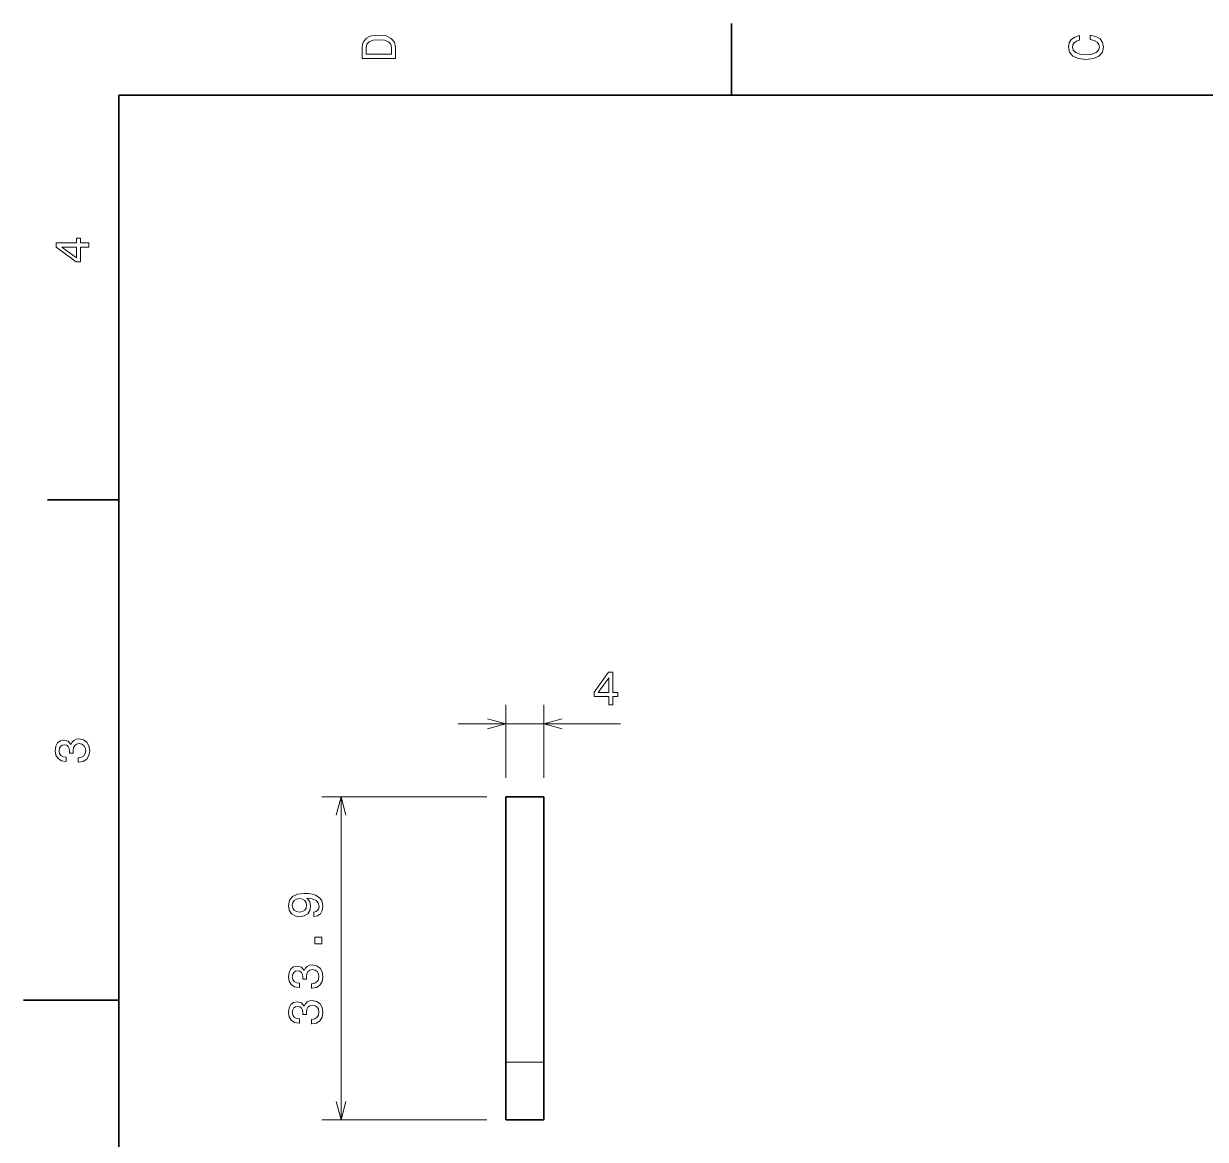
# Model space of a CAD drawing. Extents: x 0 to 297, y 0 to 210.
# Drawn here: x 0 to 124, y 90.4 to 207.5 of the extents above; entities that cross this region are included whole.
import ezdxf

# ---------------------------------------------------------------- set-up
doc = ezdxf.new("R2010")
doc.units = 0

msp = doc.modelspace()

# ---------------------------------------------------------------- linework, layer by layer
at = {"color": 7, "lineweight": 35, "ltscale": 0.1875}
for p, q in [((74.300003, 200), (74.300003, 207.5)), ((10, 157.5), (2.5, 157.5))]:
    msp.add_line(p, q, dxfattribs=at)
at = {"color": 7, "lineweight": 35}
for p, q in [((287, 200), (10, 200)), ((10, 200), (10, 10)), ((50.598808, 126.34314), (50.598808, 98.494766)), ((54.598808, 126.34314), (54.598808, 98.494766))]:
    msp.add_line(p, q, dxfattribs=at)
at = {"color": 7, "lineweight": 13, "ltscale": 0.191651}
for p, q in [((50.598808, 128.34314), (50.598808, 136.009186)), ((54.598808, 128.34314), (54.598808, 136.009186))]:
    msp.add_line(p, q, dxfattribs=at)
at = {"color": 7, "lineweight": 13, "ltscale": 0.425901}
msp.add_line((45.598808, 134.009186), (62.63483, 134.009186), dxfattribs=at)
at = {"color": 7, "lineweight": 13, "ltscale": 0.43227}
for p, q in [((48.598808, 126.34314), (31.308008, 126.34314)), ((48.598808, 92.441025), (31.308008, 92.441025))]:
    msp.add_line(p, q, dxfattribs=at)
at = {"color": 7, "lineweight": 13}
msp.add_line((33.30801, 92.441025), (33.30801, 126.34314), dxfattribs=at)
at = {"color": 7, "lineweight": 35, "ltscale": 0.1}
for p, q in [((50.598808, 126.34314), (54.598808, 126.34314)), ((54.598808, 92.441025), (50.598808, 92.441025))]:
    msp.add_line(p, q, dxfattribs=at)
at = {"color": 7, "lineweight": 35, "ltscale": 0.25}
msp.add_line((10, 105), (0, 105), dxfattribs=at)
at = {"color": 7, "lineweight": 13, "ltscale": 0.1}
msp.add_line((50.598808, 98.494766), (54.598808, 98.494766), dxfattribs=at)
at = {"color": 7, "lineweight": 35, "ltscale": 0.151344}
for p, q in [((50.598808, 98.494766), (50.598808, 92.441025)), ((54.598808, 98.494766), (54.598808, 92.441025))]:
    msp.add_line(p, q, dxfattribs=at)
at = {"color": 7, "lineweight": 13}
for points in [[(35.533215, 204.994965), (35.533215, 203.829971), (39.033215, 203.829971), (39.033215, 204.994965), (38.922264, 205.544678), (38.584366, 205.953171), (38.034657, 206.205338), (37.283215, 206.296112), (36.516644, 206.215424), (36.21405, 206.114563), (35.971977, 205.973343), (35.644165, 205.56485), (35.563473, 205.297562)], [(111.93206, 205.817017), (112.35569, 205.716141), (112.658287, 205.549713), (112.844887, 205.317734), (112.905403, 205.045395), (112.814629, 204.71759), (112.54229, 204.460388), (112.098488, 204.28891), (111.483215, 204.233429), (110.872986, 204.28891), (110.424141, 204.455338), (110.151802, 204.71254), (110.055984, 205.045395), (110.106415, 205.287476), (110.247627, 205.494247), (110.474571, 205.655624), (110.787247, 205.766571), (110.787247, 206.245682), (110.308144, 206.094391), (109.94503, 205.832138), (109.718086, 205.474075), (109.637398, 205.045395), (109.763474, 204.510818), (110.116501, 204.10231), (110.696472, 203.840057), (111.483215, 203.749283), (112.269958, 203.840057), (112.84993, 204.10231), (113.208, 204.510818), (113.329041, 205.045395), (113.233215, 205.51442), (112.965927, 205.892654), (112.527161, 206.159943), (111.93206, 206.301163)], [(35.951801, 204.959656), (36.027451, 205.342941), (36.259438, 205.605194), (36.672985, 205.761536), (37.283215, 205.811966), (37.873272, 205.756485), (38.286816, 205.600143), (38.533936, 205.332855), (38.614628, 204.959656), (38.614628, 204.298996), (35.951801, 204.298996)], [(6.833213, 184.02739), (6.833213, 184.481277), (5.965778, 184.481277), (5.965778, 184.98056), (5.56232, 184.98056), (5.56232, 184.481277), (3.408862, 184.481277), (3.408862, 184.022339), (5.521974, 182.489197), (5.965778, 182.489197), (5.965778, 184.02739)], [(5.56232, 182.912827), (3.993876, 184.02739), (5.56232, 184.02739)], [(61.394196, 136.009186), (61.848087, 136.009186), (61.848087, 136.876617), (62.347366, 136.876617), (62.347366, 137.28009), (61.848087, 137.28009), (61.848087, 139.433533), (61.389153, 139.433533), (59.85601, 137.320435), (59.85601, 136.876617), (61.394196, 136.876617)], [(60.279644, 137.28009), (61.394196, 138.848526), (61.394196, 137.28009)], [(5.73379, 129.979111), (5.769093, 129.979111), (6.253242, 130.059799), (6.616354, 130.296829), (6.848343, 130.670029), (6.934078, 131.164276), (6.848343, 131.688766), (6.626441, 132.082138), (6.273415, 132.334305), (5.819525, 132.425079), (5.521974, 132.384735), (5.279899, 132.273788), (5.0933, 132.092224), (4.957133, 131.850143), (4.684798, 132.177963), (4.251081, 132.293961), (3.857709, 132.218307), (3.560158, 132.00145), (3.373559, 131.648422), (3.307997, 131.164276), (3.388689, 130.710388), (3.610591, 130.362396), (3.963617, 130.135452), (4.432637, 130.059799), (4.46794, 130.059799), (4.46794, 130.508652), (4.145173, 130.548996), (3.913184, 130.680115), (3.771974, 130.891937), (3.721542, 131.189484), (3.761888, 131.451736), (3.867795, 131.643372), (4.039265, 131.759369), (4.271254, 131.804764), (4.518372, 131.759369), (4.684798, 131.638336), (4.785663, 131.426514), (4.815922, 131.139053), (4.810879, 130.942368), (5.209294, 130.942368), (5.199208, 131.189484), (5.244596, 131.507217), (5.365634, 131.744247), (5.56232, 131.885452), (5.819525, 131.935883), (6.112032, 131.880417), (6.328891, 131.734161), (6.465058, 131.502167), (6.510447, 131.194534), (6.460014, 130.876801), (6.308718, 130.644821), (6.066643, 130.498566), (5.73379, 130.443085)], [(30.440575, 113.785744), (30.838989, 113.861389), (31.146626, 114.078247), (31.338268, 114.421188), (31.408875, 114.875076), (31.373571, 115.17263), (31.282793, 115.439919), (31.126453, 115.66687), (30.904551, 115.858505), (30.627174, 116.009804), (30.284233, 116.120758), (29.890862, 116.186317), (29.436972, 116.211533), (28.725876, 116.125801), (28.206425, 115.878677), (27.893745, 115.485306), (27.782793, 114.945686), (27.873571, 114.451447), (28.115646, 114.078247), (28.488846, 113.836174), (28.957865, 113.755486), (29.442015, 113.836174), (29.810169, 114.073204), (30.04216, 114.426231), (30.117807, 114.875076), (30.021986, 115.349144), (29.729479, 115.707214), (30.289276, 115.626518), (30.687691, 115.465134), (30.924725, 115.218018), (31.000372, 114.880127), (30.965069, 114.617874), (30.854118, 114.426231), (30.677605, 114.300156), (30.440575, 114.249718)], [(28.952822, 114.244675), (28.640141, 114.295105), (28.393024, 114.436317), (28.236683, 114.658218), (28.181208, 114.945686), (28.236683, 115.243233), (28.393024, 115.470184), (28.635098, 115.611389), (28.947779, 115.66687), (29.265503, 115.611389), (29.502533, 115.470184), (29.648788, 115.23819), (29.699219, 114.930557), (29.648788, 114.653175), (29.502533, 114.436317), (29.270546, 114.295105)], [(31.30801, 110.912109), (31.30801, 111.608078), (30.556568, 111.608078), (30.556568, 110.912109)], [(30.208586, 106.253174), (30.243889, 106.253174), (30.728039, 106.33387), (31.09115, 106.5709), (31.323139, 106.944099), (31.408875, 107.438339), (31.323139, 107.96283), (31.101236, 108.356201), (30.748211, 108.608368), (30.294319, 108.699142), (29.996769, 108.658798), (29.754696, 108.547844), (29.568096, 108.366287), (29.431929, 108.124214), (29.159595, 108.452026), (28.725876, 108.568016), (28.332504, 108.492371), (28.034954, 108.275513), (27.848354, 107.922485), (27.782793, 107.438339), (27.863483, 106.984444), (28.085386, 106.636459), (28.438412, 106.409515), (28.907433, 106.33387), (28.942736, 106.33387), (28.942736, 106.782715), (28.619968, 106.823059), (28.387981, 106.954185), (28.246769, 107.166), (28.196339, 107.463554), (28.236683, 107.7258), (28.34259, 107.917442), (28.514061, 108.03344), (28.74605, 108.078827), (28.993168, 108.03344), (29.159595, 107.912399), (29.26046, 107.700584), (29.290718, 107.413116), (29.285675, 107.216431), (29.68409, 107.216431), (29.674004, 107.463554), (29.719393, 107.781273), (29.840431, 108.018311), (30.037117, 108.159515), (30.294319, 108.209953), (30.586826, 108.154472), (30.803686, 108.008224), (30.939854, 107.77623), (30.985243, 107.468597), (30.934811, 107.150871), (30.783512, 106.918884), (30.541439, 106.772629), (30.208586, 106.717155)], [(30.208586, 102.517151), (30.243889, 102.517151), (30.728039, 102.597847), (31.09115, 102.834877), (31.323139, 103.208076), (31.408875, 103.702316), (31.323139, 104.226807), (31.101236, 104.620178), (30.748211, 104.872345), (30.294319, 104.96312), (29.996769, 104.922775), (29.754696, 104.811821), (29.568096, 104.630264), (29.431929, 104.388191), (29.159595, 104.716003), (28.725876, 104.831993), (28.332504, 104.756348), (28.034954, 104.53949), (27.848354, 104.186462), (27.782793, 103.702316), (27.863483, 103.248421), (28.085386, 102.900436), (28.438412, 102.673492), (28.907433, 102.597847), (28.942736, 102.597847), (28.942736, 103.046692), (28.619968, 103.087036), (28.387981, 103.218163), (28.246769, 103.429977), (28.196339, 103.727531), (28.236683, 103.989777), (28.34259, 104.181419), (28.514061, 104.297417), (28.74605, 104.342804), (28.993168, 104.297417), (29.159595, 104.176376), (29.26046, 103.964561), (29.290718, 103.677094), (29.285675, 103.480408), (29.68409, 103.480408), (29.674004, 103.727531), (29.719393, 104.04525), (29.840431, 104.282288), (30.037117, 104.423492), (30.294319, 104.473923), (30.586826, 104.418449), (30.803686, 104.272202), (30.939854, 104.040207), (30.985243, 103.732574), (30.934811, 103.414848), (30.783512, 103.182861), (30.541439, 103.036606), (30.208586, 102.981133)]]:
    msp.add_lwpolyline(points, close=True, dxfattribs=at)
for points in [[(48.666958, 133.491547), (50.598808, 134.009186), (48.666958, 134.526825)], [(56.530659, 134.526825), (54.598808, 134.009186), (56.530659, 133.491547)], [(33.825645, 124.411293), (33.30801, 126.34314), (32.790371, 124.411293)], [(32.790371, 94.372871), (33.30801, 92.441025), (33.825645, 94.372871)]]:
    msp.add_lwpolyline(points, dxfattribs=at)

doc.saveas('drawing.dxf')
